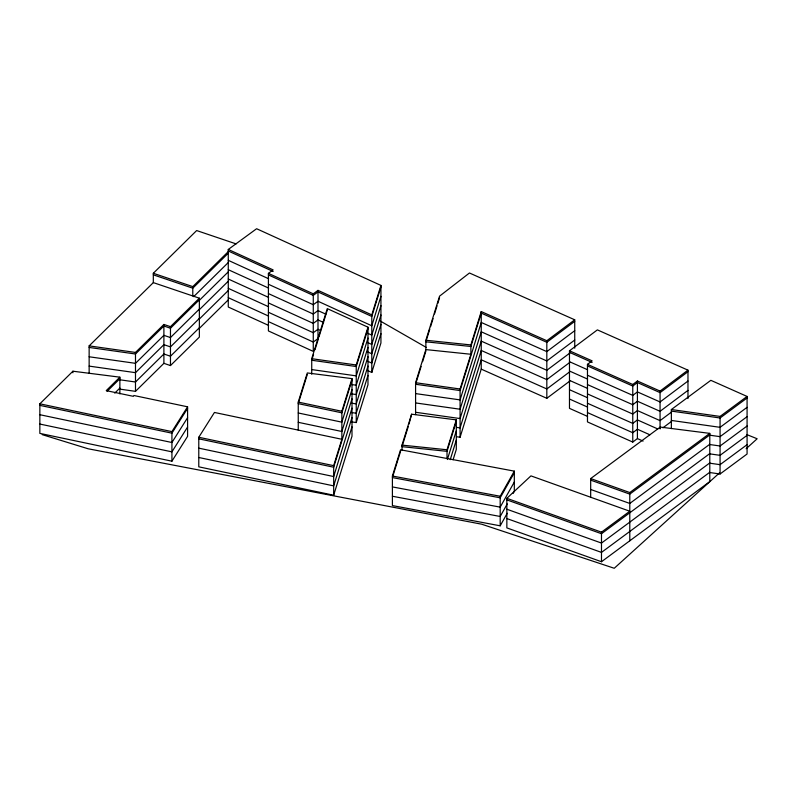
<?xml version="1.0" encoding="UTF-8"?>
<svg xmlns="http://www.w3.org/2000/svg" width="797" height="797" viewBox="0 0 797 797"><rect width="100%" height="100%" fill="white"/><g stroke="black" fill="none" stroke-linecap="round" stroke-linejoin="round"><path stroke-width="1.2" d="M298.247 430.101L298.247 402.087L307.293 372.946L351.995 378.625L351.995 436.198L333.674 495.216L198.782 466.833L198.782 437.264L214.443 412.457L341.863 439.277L333.674 465.657L333.674 495.216M311.727 374.251L311.727 358.69L327.268 308.618L367.975 327.178L367.975 384.742L356.239 422.549L351.427 421.872M307.293 374.51L298.247 403.641L341.863 412.826L351.995 380.179M313.53 354.426L311.727 360.244L356.239 366.54L367.975 328.733M314.974 349.763L318.232 339.283M318.959 336.952L327.268 310.172M341.863 439.277L341.863 411.272L351.995 378.625M356.239 422.549L356.239 364.986L367.975 327.178M367.307 370.416L371.791 372.468L371.791 314.895L380.936 285.416L256.614 228.729L228.271 249.451L228.271 307.024L268.649 325.435M380.936 286.98L371.791 316.449L317.993 291.921L313.271 295.378L268.41 274.915M351.995 389.514L341.863 422.161L298.247 412.985M367.975 338.067L356.239 375.875L311.727 369.579M380.936 296.315L371.791 325.784L317.993 301.256L313.271 304.713L268.41 284.26M351.995 398.849L341.863 431.496L298.247 422.32M367.975 347.402L356.239 385.21L351.427 384.533M380.936 305.649L371.791 335.119L367.307 333.076M351.995 408.184L333.674 467.211L198.782 438.828M367.975 356.737L356.239 394.545L351.427 393.867M380.936 314.984L371.791 344.453L367.307 342.411M351.995 417.528L333.674 476.546L198.782 448.163M367.975 366.072L356.239 403.88L351.427 403.202M380.936 324.319L371.791 353.788L367.307 351.746M351.995 426.863L333.674 485.881L198.782 457.498M367.975 375.407L356.239 413.215L351.427 412.537M380.936 333.654L371.791 363.123L367.307 361.081M371.791 372.468L380.936 342.989L380.936 285.416M415.586 414.609L415.586 382.709L425.867 349.594L425.867 340.259L439.565 296.145L469.453 272.992L574.737 319.806L574.737 348.199M426.584 339.492L429.832 329.041M430.549 326.72L433.07 318.591M434.514 313.948L437.045 305.819M437.762 303.498L439.565 297.699M415.954 383.078L421.115 366.441M422.589 361.689L425.917 350.999M507.251 513.258L500.187 525.811L392.403 505.587L392.403 476.028L400.552 449.787L514.314 471.137L514.314 491.36L513.138 493.453M402.007 450.166L402.007 445.115L411.601 414.201L456.302 419.87L456.302 449.428L453.094 459.779M392.762 476.447L400.552 451.351M402.375 445.483L408.283 426.455M409.02 424.074L411.601 414.201M456.482 436.726L460.088 437.234L460.088 389.006L470.888 354.257L470.888 344.922L481.239 311.567L546.822 340.727L574.737 319.806M447.017 458.325L447.017 449.767L456.302 419.87M456.302 421.424L447.017 451.331L402.007 446.669M447.376 459.51L456.302 430.759M450.235 459.65L456.302 440.093M460.088 437.234L481.239 369.131L481.239 311.567M500.187 525.811L500.187 496.252L514.314 471.137M514.314 472.691L500.187 497.806L392.403 477.582M514.314 482.026L500.187 507.141L392.403 486.917M507.251 503.923L500.187 516.476L392.403 496.252M171.923 461.184L171.923 431.615L187.584 406.809L133.876 395.501L133.348 396.328L106.24 390.62L119.879 377.17L72.925 371.213L39.85 403.82L39.85 433.389L171.923 461.184L187.584 436.367L187.584 406.809M187.584 408.363L171.923 433.169L39.85 405.374M187.584 417.698L171.923 442.504L39.85 414.709M187.584 427.033L171.923 451.849L39.85 424.054M89.144 373.116L89.144 345.888L153.313 282.616L153.313 273.281L196.65 230.552L236.121 243.902M192.784 295.956L192.784 286.621L228.161 251.742M228.161 253.307L192.784 288.175L153.313 274.835M119.64 389.095L135.49 391.347L135.49 352.443L163.893 324.439L170.468 326.66L199.36 298.178L153.313 282.616M193.671 296.643L228.161 262.641M199.36 299.742L170.468 328.225L163.893 325.993L135.49 353.998L89.144 347.442M107.087 391.337L119.879 378.724M198.971 300.748L228.161 271.976M199.36 309.077L170.468 337.559L163.893 335.328L135.49 363.332L89.144 356.777M114.758 393.11L119.879 388.069M198.971 310.083L228.161 281.311M199.36 318.411L170.468 346.894L163.893 344.673L135.49 372.667L89.144 366.112M198.971 319.418L228.161 290.646M199.36 327.746L170.468 356.229L163.893 354.007L135.49 382.002L119.64 379.761M135.49 391.347L163.893 363.342L163.893 324.439M198.971 328.753L228.161 299.981M163.893 363.342L170.468 365.564L199.36 337.081L199.36 298.178M506.852 498.324L530.941 475.879L629.789 511.226L601.486 532.167L601.486 561.736L506.852 527.893L506.852 498.324L601.486 532.167M719.512 472.87L614.248 568.271L481.677 524.207L88.158 448.781L42.181 434.634M746.131 448.741L757.15 438.758L746.809 434.594M574.737 321.36L546.822 342.282L481.239 313.121L470.888 346.476L425.867 341.813M574.737 330.695L546.822 351.616L481.239 322.456L460.088 390.56L415.586 384.264M574.737 340.03L546.822 360.951L481.239 331.791L460.088 399.895L415.586 393.598M587.588 416.423L569.476 408.363L569.476 350.8L597.381 329.878L687.97 370.157L687.97 398.55M569.925 352.981L546.822 370.286L481.239 341.126L460.088 409.23L415.586 402.933M569.925 362.316L546.822 379.621L481.239 350.461L460.088 418.564L415.586 412.278M569.925 371.651L546.822 388.966L481.239 359.796L460.088 427.899L456.482 427.391M687.97 370.157L660.065 391.078L637.411 381.006L637.411 438.579L632.768 442.066L587.469 421.922L587.469 364.349L592.121 360.862L569.476 350.8M481.239 369.131L546.822 398.301L569.925 380.986M632.768 442.066L632.768 384.493L637.411 381.006M687.97 371.711L660.065 392.632L637.411 382.56L632.768 386.047L587.469 365.913M687.97 381.046L660.065 401.967L637.411 391.895L632.768 395.382L587.469 375.248M687.97 390.381L660.065 411.302L637.411 401.23L632.768 404.717L587.469 384.582M671.612 411.979L660.065 420.637L637.411 410.565L632.768 414.051L587.469 393.917M662.945 427.81L671.612 421.314M671.363 428.597L671.363 409.538L710.844 380.328L747.078 396.438L747.078 454.011L720.07 473.996L710.326 472.621M590.677 497.248L590.677 478.569L660.265 427.082L709.788 433.369L709.788 481.607L601.486 561.736M671.363 409.538L720.07 416.423L747.078 396.438M747.078 397.992L720.07 417.987L671.363 411.093M629.789 540.794L629.789 492.556L709.788 433.369M709.788 434.923L629.789 494.11L590.677 480.133M747.078 407.327L720.07 427.322L671.363 420.437M709.788 444.258L629.789 503.445L590.677 489.468M747.078 416.672L720.07 436.656L710.326 435.282M709.788 453.593L601.486 533.721L506.852 499.878M747.078 426.006L720.07 445.991L710.326 444.616M709.788 462.927L601.486 543.066L506.852 509.223M747.078 435.341L720.07 455.326L710.326 453.951M709.788 472.262L601.486 552.401L506.852 518.558M747.078 444.676L720.07 464.661L710.326 463.286M371.791 314.895L317.993 290.367L313.271 293.824L313.271 351.387L268.41 330.934L268.41 273.361L273.132 269.914L228.271 249.451M425.867 340.259L470.888 344.922M425.867 349.594L470.888 354.257M402.007 445.115L447.017 449.767M311.727 358.69L356.239 364.986M415.586 382.709L460.088 389.006M89.144 345.888L135.49 352.443M392.403 476.028L500.187 496.252M298.247 402.087L341.863 411.272M39.85 403.82L171.923 431.615M198.782 437.264L333.674 465.657M153.313 273.281L192.784 286.621M590.677 478.569L629.789 492.556M569.476 352.354L592.121 362.426M587.469 364.349L632.768 384.493M569.476 361.689L587.588 369.748M569.476 371.023L587.588 379.083M569.476 380.358L587.588 388.418M569.476 389.693L587.588 397.753M657.794 428.965L637.411 419.909L632.768 423.396L587.469 403.252M569.476 399.028L587.588 407.088M649.874 434.783L637.411 429.244L632.768 432.731L587.469 412.587M637.411 438.579L643.079 441.09M228.271 251.005L273.132 271.468M268.41 273.361L313.271 293.824M228.271 260.34L268.649 278.761M228.271 269.685L268.649 288.096M325.843 314.167L317.993 310.591L313.271 314.048L268.41 293.595M228.271 279.02L268.649 297.43M323.602 322.486L317.993 319.926L313.271 323.383L268.41 302.93M228.271 288.355L268.649 306.765M320.235 330.287L317.993 329.271L313.271 332.718L268.41 312.265M228.271 297.689L268.649 316.1M268.41 321.599L313.271 342.052L317.993 338.605L317.993 290.367M380.089 320.912L426.305 347.442M720.07 416.423L720.07 473.996M660.265 427.082L660.265 428.637M660.065 391.078L660.065 428.806M546.822 340.727L546.822 398.301M170.468 326.66L170.468 365.564M119.879 377.17L119.879 393.897M72.925 371.213L72.925 372.767"/></g></svg>
